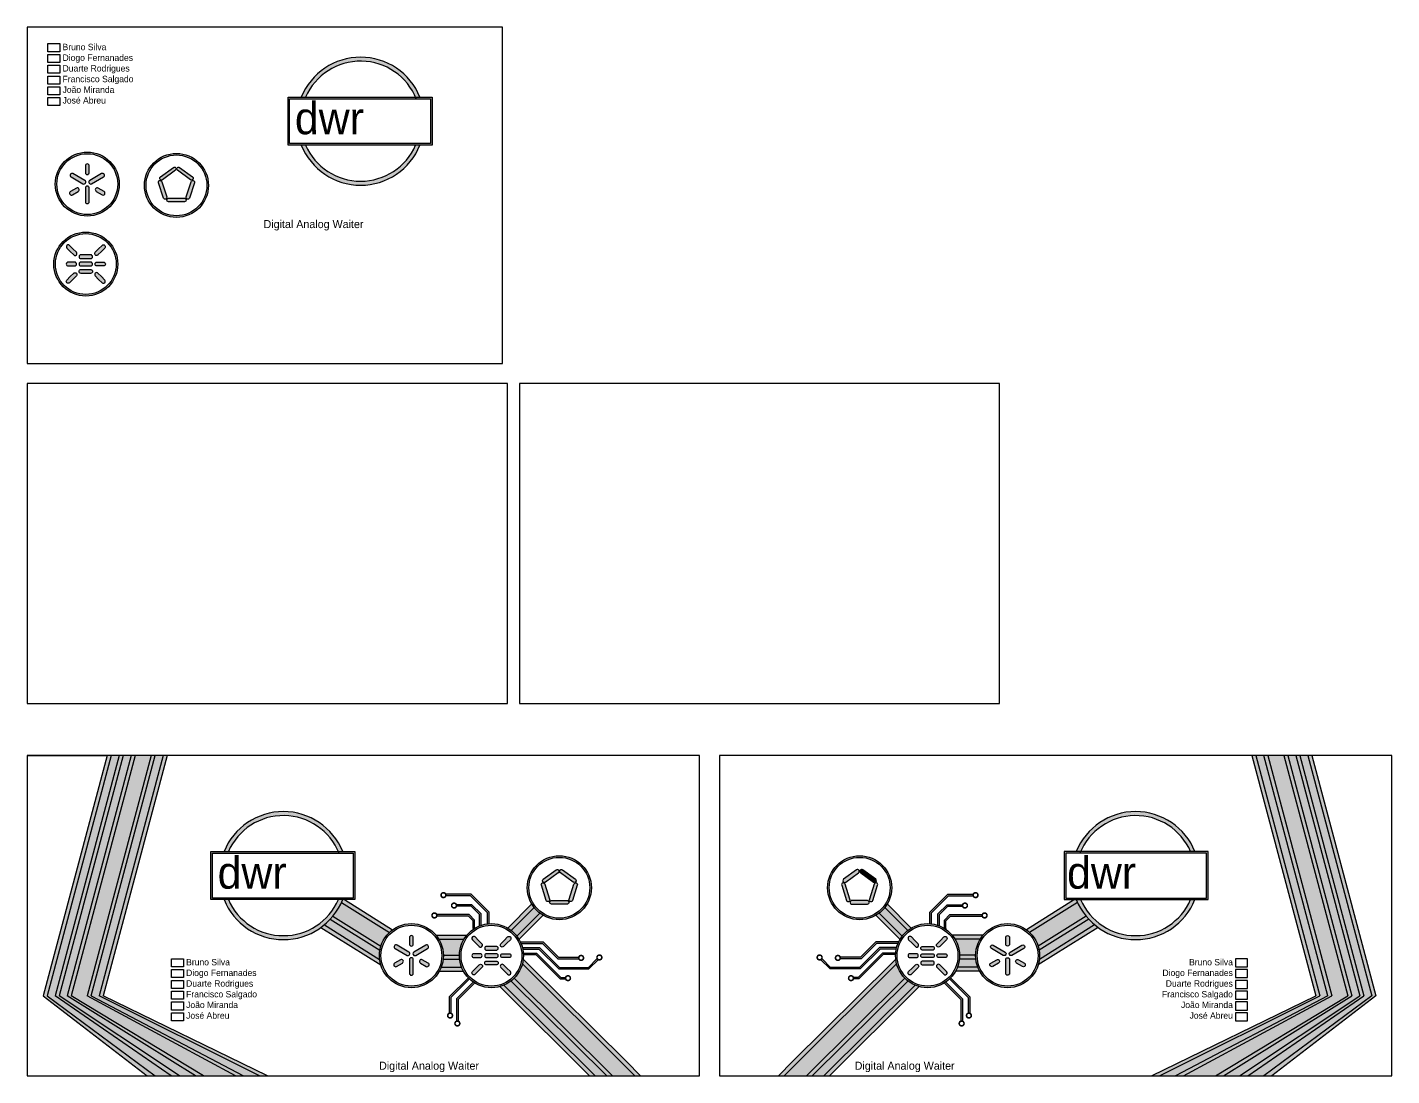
# Model space of a CAD drawing. Header units: millimetres. Extents: x 5 to 1440, y 5 to 660.
# Drawn here: x 5 to 858, y 5 to 660 of the extents above; entities that cross this region are included whole.
import ezdxf

# ---------------------------------------------------------------- set-up
doc = ezdxf.new("R2010")
doc.units = ezdxf.units.MM
doc.layers.add('PCB', color=7, linetype='Continuous')
doc.styles.add('y', font='bgothl.ttf')
picture_1 = doc.add_image_def('image4.png', size_in_pixel=(450, 300))

# ---------------------------------------------------------------- blocks, each defined once
blk = doc.blocks.new('*U11')
for points in [[(1.2, 11.19, 1), (-1.2, 11.19), (-1.2, 6.99, 1), (1.2, 6.99)], [(-1.2, -2.65), (-1.2, -11.19, 1), (1.2, -11.19), (1.2, -2.65, 1)]]:
    blk.add_lwpolyline(points, format="xyb", close=True)
blk = doc.blocks.new('*U12')
at = {"color": 0, "linetype": 'ByBlock', "lineweight": -2, "transparency": 16777216}
blk.add_blockref('*U11', (1024.98, 137.65), dxfattribs=at)
for p, rotation in [((1024.81, 137.37), 120), ((1025.14, 137.37), 240)]:
    blk.add_blockref('*U11', p, dxfattribs=dict(at, rotation=rotation))
blk = doc.blocks.new('*U13')
blk.add_lwpolyline([(-5, -1.1, -1), (-5, 1.1), (5, 1.1, -1), (5, -1.1), (5, -1.1)], format="xyb", close=True)
blk = doc.blocks.new('*U14')
at = {"color": 0, "linetype": 'ByBlock', "lineweight": -2, "transparency": 16777216}
for p, rotation in [((1059.36, 144.65), 216), ((1070.05, 144.65), 144), ((1056.05, 134.47), 288), ((1073.36, 134.47), 71.99999999999999)]:
    blk.add_blockref('*U13', p, dxfattribs=dict(at, rotation=rotation))
blk.add_blockref('*U13', (1064.71, 128.19), dxfattribs=at)
blk = doc.blocks.new('*U15')
at = {"layer": 'PCB', "linetype": 'ByBlock'}
image = blk.add_image(picture_1, insert=(-3.75, -2.5), size_in_units=(7.5, 5), dxfattribs=at)
image.dxf.flags = 7
blk = doc.blocks.new('*U16')
at = {"layer": 'PCB', "color": 0, "linetype": 'ByBlock', "lineweight": -2, "transparency": 16777216}
for p in [(0, 0), (0, -6.74), (0, -13.48), (0, -20.22), (0, -26.96), (0, -33.7)]:
    blk.add_blockref('*U15', p, dxfattribs=at)
blk = doc.blocks.new('*U46')
for points in [[(1.2, 11.19, 1), (-1.2, 11.19), (-1.2, 6.99, 1), (1.2, 6.99)], [(-1.2, -2.65), (-1.2, -11.19, 1), (1.2, -11.19), (1.2, -2.65, 1)]]:
    blk.add_lwpolyline(points, format="xyb", close=True)
blk = doc.blocks.new('*U47')
at = {"color": 0, "linetype": 'ByBlock', "lineweight": -2, "transparency": 16777216}
blk.add_blockref('*U46', (1024.98, 137.65), dxfattribs=at)
for p, rotation in [((1024.81, 137.37), 120), ((1025.14, 137.37), 240)]:
    blk.add_blockref('*U46', p, dxfattribs=dict(at, rotation=rotation))
blk = doc.blocks.new('*U41')
blk.add_lwpolyline([(-5, -1.1, -1), (-5, 1.1), (5, 1.1, -1), (5, -1.1), (5, -1.1)], format="xyb", close=True)
blk = doc.blocks.new('*U43')
at = {"color": 0, "linetype": 'ByBlock', "lineweight": -2, "transparency": 16777216}
for p, rotation in [((1059.36, 144.65), 216), ((1070.05, 144.65), 144), ((1056.05, 134.47), 288), ((1073.36, 134.47), 71.99999999999999)]:
    blk.add_blockref('*U41', p, dxfattribs=dict(at, rotation=rotation))
blk.add_blockref('*U41', (1064.71, 128.19), dxfattribs=at)
blk = doc.blocks.new('*U44')
at = {"layer": 'PCB', "linetype": 'ByBlock'}
image = blk.add_image(picture_1, insert=(-3.75, -2.5), size_in_units=(7.5, 5), dxfattribs=at)
image.dxf.flags = 7
blk = doc.blocks.new('*U45')
at = {"layer": 'PCB', "color": 0, "linetype": 'ByBlock', "lineweight": -2, "transparency": 16777216}
for p in [(0, 0), (0, -6.74), (0, -13.48), (0, -20.22), (0, -26.96), (0, -33.7)]:
    blk.add_blockref('*U44', p, dxfattribs=at)
blk = doc.blocks.new('*U52')
at = {"layer": 'PCB', "linetype": 'ByBlock'}
image = blk.add_image(picture_1, insert=(-3.75, -2.5), size_in_units=(7.5, 5), dxfattribs=at)
image.dxf.flags = 7
blk = doc.blocks.new('*U54')
at = {"layer": 'PCB', "color": 0, "linetype": 'ByBlock', "lineweight": -2, "transparency": 16777216}
for p in [(0, 0), (0, -6.74), (0, -13.48), (0, -20.22), (0, -26.96), (0, -33.7)]:
    blk.add_blockref('*U52', p, dxfattribs=at)
blk = doc.blocks.new('*U65')
for points in [[(1.2, 11.19, 1), (-1.2, 11.19), (-1.2, 6.99, 1), (1.2, 6.99)], [(-1.2, -2.65), (-1.2, -11.19, 1), (1.2, -11.19), (1.2, -2.65, 1)]]:
    blk.add_lwpolyline(points, format="xyb", close=True)
blk = doc.blocks.new('*U67')
at = {"color": 0, "linetype": 'ByBlock', "lineweight": -2, "transparency": 16777216}
blk.add_blockref('*U65', (1024.98, 137.65), dxfattribs=at)
for p, rotation in [((1024.81, 137.37), 120), ((1025.14, 137.37), 240)]:
    blk.add_blockref('*U65', p, dxfattribs=dict(at, rotation=rotation))
blk = doc.blocks.new('*U72')
blk.add_lwpolyline([(-5, -1.1, -1), (-5, 1.1), (5, 1.1, -1), (5, -1.1), (5, -1.1)], format="xyb", close=True)
blk = doc.blocks.new('*U74')
at = {"color": 0, "linetype": 'ByBlock', "lineweight": -2, "transparency": 16777216}
for p, rotation in [((1059.36, 144.65), 216), ((1070.05, 144.65), 144), ((1056.05, 134.47), 288), ((1073.36, 134.47), 71.99999999999999)]:
    blk.add_blockref('*U72', p, dxfattribs=dict(at, rotation=rotation))
blk.add_blockref('*U72', (1064.71, 128.19), dxfattribs=at)

msp = doc.modelspace()

# ---------------------------------------------------------------- hatches: boundary and pattern name
at = {"layer": 'PCB', "linetype": 'ByBlock', "lineweight": -3}
h = msp.add_hatch(color=256, dxfattribs=at)
h.dxf.hatch_style = 1
h.paths.add_polyline_path([(247.66, 616.34), (250.37, 616.34, 0.674292), (176.2, 616.34), (178.91, 616.34, -0.654752)])
h.paths.add_polyline_path([(168.1, 589.1), (256.82, 589.1), (256.82, 613.73), (168.1, 613.73)], flags=9)
h = msp.add_hatch(color=256, dxfattribs=at)
h.dxf.hatch_style = 1
h.paths.add_polyline_path([(257.91, 616.34), (247.66, 616.34, -0.007229), (248.07, 615.34), (256.91, 615.34), (256.91, 587.34), (168.91, 587.34), (168.91, 615.34), (212.91, 615.34), (248.07, 615.34, 0.007229), (247.66, 616.34), (212.91, 616.34), (167.91, 616.34), (167.91, 586.34), (257.91, 586.34)])
h = msp.add_hatch(color=0, dxfattribs=at)
h.dxf.hatch_style = 1
h.paths.add_polyline_path([(78.2, 561.23, 1), (118.2, 561.23, 1)])
h.paths.add_polyline_path([(117.2, 561.23, -1), (79.2, 561.23, -1)], flags=16)
h.paths.add_polyline_path([(22.48, 562.04, 1), (62.48, 562.04, 1)])
h.paths.add_polyline_path([(61.48, 562.04, -1), (23.48, 562.04, -1)], flags=16)
h.paths.add_polyline_path([(43.68, 573.42), (43.68, 569.22, -1), (41.28, 569.22), (41.28, 573.42, -1)], flags=0)
h.paths.add_polyline_path([(52.61, 566.5), (45.21, 562.23, -1), (44.01, 564.31), (51.41, 568.58, -1)], flags=0)
h.paths.add_polyline_path([(40.95, 564.31, -1), (39.75, 562.23), (32.36, 566.5, -1), (33.56, 568.58)], flags=0)
h.paths.add_polyline_path([(43.68, 559.58), (43.68, 551.04, -1), (41.28, 551.04), (41.28, 559.58, -1)], flags=0)
h.paths.add_polyline_path([(49.3, 559.49), (52.94, 557.39, -1), (51.74, 555.31), (48.1, 557.41, -1)], flags=0)
h.paths.add_polyline_path([(36.87, 557.41), (33.23, 555.31, -1), (32.03, 557.39), (35.67, 559.49, -1)], flags=0)
h.paths.add_polyline_path([(21.57, 512.07, 1), (61.57, 512.07, 1)])
h.paths.add_polyline_path([(60.57, 512.07, -1), (22.57, 512.07, -1)], flags=16)
h.paths.add_polyline_path([(51.71, 523.73, -1), (53.41, 522.03), (51.29, 519.91), (49.17, 517.79, -1), (47.47, 519.48), (49.59, 521.6)], flags=0)
h.paths.add_polyline_path([(44.57, 517.87, -1), (44.57, 515.47), (41.57, 515.47), (38.57, 515.47, -1), (38.57, 517.87), (41.57, 517.87)], flags=0)
h.paths.add_polyline_path([(35.67, 519.48, -1), (33.98, 517.79), (31.85, 519.91), (29.73, 522.03, -1), (31.43, 523.73), (33.55, 521.6)], flags=0)
h.paths.add_polyline_path([(44.57, 513.27, -1), (44.57, 510.87), (41.57, 510.87), (38.57, 510.87, -1), (38.57, 513.27), (41.57, 513.27)], flags=0)
h.paths.add_polyline_path([(48.57, 513.27), (52.57, 513.27, -1), (52.57, 510.87), (48.57, 510.87, -1)], flags=0)
h.paths.add_polyline_path([(34.57, 510.87), (30.57, 510.87, -1), (30.57, 513.27), (34.57, 513.27, -1)], flags=0)
h.paths.add_polyline_path([(44.57, 508.67, -1), (44.57, 506.27), (41.57, 506.27), (38.57, 506.27, -1), (38.57, 508.67), (41.57, 508.67)], flags=0)
h.paths.add_polyline_path([(49.17, 506.35), (51.29, 504.22), (53.41, 502.1, -1), (51.71, 500.41), (49.59, 502.53), (47.47, 504.65, -1)], flags=0)
h.paths.add_polyline_path([(35.67, 504.65), (33.55, 502.53), (31.43, 500.41, -1), (29.73, 502.1), (31.85, 504.22), (33.98, 506.35, -1)], flags=0)
h = msp.add_hatch(color=256, dxfattribs=at)
h.dxf.hatch_style = 1
h.paths.add_polyline_path([(178.92, 586.34), (176.2, 586.34, 0.674107), (250.36, 586.34), (247.65, 586.34, -0.654556)])
h = msp.add_hatch(color=256, dxfattribs=at)
h.dxf.hatch_style = 1
h.paths.add_polyline_path([(43.68, 573.42, 1), (41.28, 573.42), (41.28, 569.22, 1), (43.68, 569.22)])
h.paths.add_polyline_path([(33.56, 568.58, 1), (32.36, 566.5), (39.75, 562.23, 1), (40.95, 564.31)])
h.paths.add_polyline_path([(35.67, 559.49), (32.03, 557.39, 1), (33.23, 555.31), (36.87, 557.41, 1)])
h.paths.add_polyline_path([(43.68, 559.58, 1), (41.28, 559.58), (41.28, 551.04, 1), (43.68, 551.04)])
h.paths.add_polyline_path([(52.61, 566.5, 1), (51.41, 568.58), (44.01, 564.31, 1), (45.21, 562.23)])
h.paths.add_polyline_path([(49.3, 559.49, 1), (48.1, 557.41), (51.74, 555.31, 1), (52.94, 557.39)])
h = msp.add_hatch(color=256, dxfattribs=at)
h.dxf.hatch_style = 1
h.paths.add_polyline_path([(103.2, 553.23), (93.2, 553.23, 1), (93.2, 551.03), (103.2, 551.03, 1)])
h.paths.add_polyline_path([(89.05, 563.51, 1), (86.96, 562.83), (90.05, 553.32, 1), (92.14, 554)])
h.paths.add_polyline_path([(97.54, 570.64, 1), (96.25, 572.42), (88.16, 566.54, 1), (89.45, 564.76)])
h.paths.add_polyline_path([(100.15, 572.42, 1), (98.86, 570.64), (106.95, 564.76, 1), (108.24, 566.54)])
h.paths.add_polyline_path([(109.45, 562.83, 1), (107.35, 563.51), (104.26, 554, 1), (106.36, 553.32)])
h = msp.add_hatch(color=256, dxfattribs=at)
h.dxf.hatch_style = 1
h.paths.add_polyline_path([(34.57, 513.27), (30.57, 513.27, 1), (30.57, 510.87), (34.57, 510.87, 1)])
h.paths.add_polyline_path([(33.55, 521.6), (31.43, 523.73, 1), (29.73, 522.03), (31.85, 519.91), (33.98, 517.79, 1), (35.67, 519.48)])
h.paths.add_polyline_path([(44.57, 517.87), (41.57, 517.87), (38.57, 517.87, 1), (38.57, 515.47), (41.57, 515.47), (44.57, 515.47, 1)])
h.paths.add_polyline_path([(44.57, 513.27), (41.57, 513.27), (38.57, 513.27, 1), (38.57, 510.87), (41.57, 510.87), (44.57, 510.87, 1)])
h.paths.add_polyline_path([(44.57, 508.67), (41.57, 508.67), (38.57, 508.67, 1), (38.57, 506.27), (41.57, 506.27), (44.57, 506.27, 1)])
h.paths.add_polyline_path([(35.67, 504.65, 1), (33.98, 506.35), (31.85, 504.22), (29.73, 502.1, 1), (31.43, 500.41), (33.55, 502.53)])
h.paths.add_polyline_path([(51.29, 504.22), (49.17, 506.35, 1), (47.47, 504.65), (49.59, 502.53), (51.71, 500.41, 1), (53.41, 502.1)])
h.paths.add_polyline_path([(52.57, 513.27), (48.57, 513.27, 1), (48.57, 510.87), (52.57, 510.87, 1)])
h.paths.add_polyline_path([(51.29, 519.91), (53.41, 522.03, 1), (51.71, 523.73), (49.59, 521.6), (47.47, 519.48, 1), (49.17, 517.79)])
at = {"layer": 'PCB', "linetype": 'ByBlock', "lineweight": -3, "true_color": 0x2a3b5a}
h = msp.add_hatch(color=159, dxfattribs=at)
h.dxf.hatch_style = 1
h.paths.add_polyline_path([(57.5, 205), (55, 205), (15, 55), (80, 5), (85, 5), (17.5, 55)])
h.paths.add_polyline_path([(65, 205), (62.5, 205), (22.5, 55), (95, 5), (100, 5), (25, 55)])
h.paths.add_polyline_path([(72.5, 205), (70, 205), (30, 55), (110, 5), (115, 5), (32.5, 55)])
h.paths.add_polyline_path([(92.5, 205), (90, 205), (50, 55), (150, 5), (155, 5), (52.5, 55)])
h.paths.add_polyline_path([(85, 205), (82.5, 205), (42.5, 55), (135, 5), (140, 5), (45, 55)])
at = {"layer": 'PCB', "linetype": 'ByBlock', "lineweight": -3, "true_color": 0x47a6ff}
h = msp.add_hatch(color=161, dxfattribs=at)
h.dxf.hatch_style = 1
h.paths.add_polyline_path([(70, 205), (65, 205), (25, 55), (100, 5), (110, 5), (30, 55)])
h.paths.add_polyline_path([(62.5, 205), (57.5, 205), (17.5, 55), (85, 5), (95, 5), (22.5, 55)])
h.paths.add_polyline_path([(90, 205), (85, 205), (45, 55), (140, 5), (150, 5), (50, 55)])
at = {"layer": 'PCB', "linetype": 'ByBlock', "lineweight": -3, "true_color": 0xf5390f}
h = msp.add_hatch(color=20, dxfattribs=at)
h.dxf.hatch_style = 1
h.paths.add_polyline_path([(82.5, 205), (72.5, 205), (32.5, 55), (115, 5), (135, 5), (42.5, 55)])
at = {"layer": 'PCB', "linetype": 'ByBlock', "lineweight": -3, "true_color": 0x2a3b5a}
h = msp.add_hatch(color=159, dxfattribs=at)
h.dxf.hatch_style = 1
h.paths.add_polyline_path([(805, 205), (807.5, 205), (847.5, 55), (782.5, 5), (777.5, 5), (845, 55)])
h.paths.add_polyline_path([(797.5, 205), (800, 205), (840, 55), (767.5, 5), (762.5, 5), (837.5, 55)])
h.paths.add_polyline_path([(790, 205), (792.5, 205), (832.5, 55), (752.5, 5), (747.5, 5), (830, 55)])
h.paths.add_polyline_path([(770, 205), (772.5, 205), (812.5, 55), (712.5, 5), (707.5, 5), (810, 55)])
h.paths.add_polyline_path([(777.5, 205), (780, 205), (820, 55), (727.5, 5), (722.5, 5), (817.5, 55)])
at = {"layer": 'PCB', "linetype": 'ByBlock', "lineweight": -3, "true_color": 0x47a6ff}
h = msp.add_hatch(color=161, dxfattribs=at)
h.dxf.hatch_style = 1
h.paths.add_polyline_path([(792.5, 205), (797.5, 205), (837.5, 55), (762.5, 5), (752.5, 5), (832.5, 55)])
h.paths.add_polyline_path([(800, 205), (805, 205), (845, 55), (777.5, 5), (767.5, 5), (840, 55)])
h.paths.add_polyline_path([(772.5, 205), (777.5, 205), (817.5, 55), (722.5, 5), (712.5, 5), (812.5, 55)])
at = {"layer": 'PCB', "linetype": 'ByBlock', "lineweight": -3, "true_color": 0xf5390f}
h = msp.add_hatch(color=20, dxfattribs=at)
h.dxf.hatch_style = 1
h.paths.add_polyline_path([(780, 205), (790, 205), (830, 55), (747.5, 5), (727.5, 5), (820, 55)])
at = {"layer": 'PCB', "linetype": 'ByBlock', "lineweight": -3, "true_color": 0x2a3b5a}
h = msp.add_hatch(color=159, dxfattribs=at)
h.dxf.hatch_style = 1
h.paths.add_polyline_path([(199.37, 145), (202.08, 145, 0.674292), (127.92, 145), (130.63, 145, -0.654752)])
h.paths.add_polyline_path([(119.82, 117.76), (208.54, 117.76), (208.54, 142.39), (119.82, 142.39)], flags=9)
h = msp.add_hatch(color=159, dxfattribs=at)
h.dxf.hatch_style = 1
h.paths.add_polyline_path([(731.87, 145), (734.58, 145, 0.674292), (660.42, 145), (663.13, 145, -0.654752)])
h.paths.add_polyline_path([(650.55, 117.76), (739.28, 117.76), (739.28, 142.39), (650.55, 142.39)], flags=9)
h = msp.add_hatch(color=159, dxfattribs=at)
h.dxf.hatch_style = 1
h.paths.add_polyline_path([(209.62, 145), (199.37, 145, -0.007229), (199.79, 144), (208.62, 144), (208.62, 116), (120.62, 116), (120.62, 144), (164.62, 144), (199.79, 144, 0.007229), (199.37, 145), (164.62, 145), (119.62, 145), (119.62, 115), (209.62, 115)])
h = msp.add_hatch(color=159, dxfattribs=at)
h.dxf.hatch_style = 1
h.paths.add_polyline_path([(653.88, 116), (653.88, 144), (662.71, 144, -0.007229), (663.13, 145), (652.88, 145), (652.88, 115), (742.88, 115), (742.88, 145), (697.88, 145), (663.13, 145, 0.007229), (662.71, 144), (697.88, 144), (741.88, 144), (741.88, 116)])
h = msp.add_hatch(color=159, dxfattribs=at)
h.dxf.hatch_style = 1
h.paths.add_polyline_path([(203.16, 115), (202.08, 115, -0.012187), (201.3, 113.21), (231.23, 94.5, -0.032941), (233.25, 96.19)])
h.paths.add_polyline_path([(196, 104.73, -0.015823), (194.34, 102.82), (225.3, 83.47, -0.032941), (225.93, 86.02)])
h.paths.add_polyline_path([(190.6, 99.26, -0.016645), (188.49, 97.63), (225.83, 74.29, -0.04326), (225.14, 77.67)])
h.paths.add_polyline_path([(276.33, 72.83), (263.67, 72.83, -0.034515), (262.5, 70.33), (277.5, 70.33, -0.034515)])
h.paths.add_polyline_path([(275, 80, -0.004071), (275, 80.33), (265, 80.33, -0.004071), (265, 80, -0.02724), (264.88, 77.83), (275.12, 77.83, -0.02724)])
h.paths.add_polyline_path([(317.97, 74.76), (314.88, 77.84, -0.03795), (314.33, 74.86), (316.21, 72.98), (377.59, 12.1), (384.69, 5), (388.23, 5), (379.35, 13.88)])
h.paths.add_polyline_path([(303.88, 60.55), (302.84, 61.6, -0.034785), (300.21, 60.69), (302.12, 58.78), (356.35, 5), (359.9, 5)])
h.paths.add_polyline_path([(309.16, 65.88, -0.031339), (307.29, 64.22), (307.4, 64.1), (367, 5), (370.55, 5)])
h.paths.add_polyline_path([(279.65, 92.83), (260.35, 92.83, -0.038435), (262.13, 90.33), (277.87, 90.33, -0.038435)])
h.paths.add_polyline_path([(223.55, 7.49), (340.9, 7.49), (340.9, 15), (223.55, 15)], flags=9)
h.paths.add_polyline_path([(102.2, 36.04), (184.96, 36.04), (184.96, 81.2), (102.2, 81.2)], flags=9)
h.paths.add_polyline_path([(119.82, 117.76), (208.54, 117.76), (208.54, 142.39), (119.82, 142.39)], flags=9)
h = msp.add_hatch(color=159, dxfattribs=at)
h.dxf.hatch_style = 1
h.paths.add_polyline_path([(225, 80, 1), (265, 80, 1)])
h.paths.add_polyline_path([(264, 80, -1), (226, 80, -1)], flags=16)
h.paths.add_polyline_path([(275, 80, 1), (315, 80, 1)])
h.paths.add_polyline_path([(314, 80, -1), (276, 80, -1)], flags=16)
h.paths.add_polyline_path([(284.86, 91.66), (286.98, 89.54), (289.1, 87.42, -1), (287.4, 85.72), (285.28, 87.84), (283.16, 89.96, -1)], flags=0)
h.paths.add_polyline_path([(292, 85.8), (295, 85.8), (298, 85.8, -1), (298, 83.4), (295, 83.4), (292, 83.4, -1)], flags=0)
h.paths.add_polyline_path([(284, 81.2), (288, 81.2, -1), (288, 78.8), (284, 78.8, -1)], flags=0)
h.paths.add_polyline_path([(292, 81.2), (295, 81.2), (298, 81.2, -1), (298, 78.8), (295, 78.8), (292, 78.8, -1)], flags=0)
h.paths.add_polyline_path([(300.9, 87.42), (303.02, 89.54), (305.14, 91.66, -1), (306.84, 89.96), (304.72, 87.84), (302.6, 85.72, -1)], flags=0)
h.paths.add_polyline_path([(292, 76.6), (295, 76.6), (298, 76.6, -1), (298, 74.2), (295, 74.2), (292, 74.2, -1)], flags=0)
h.paths.add_polyline_path([(289.1, 72.58), (286.98, 70.46), (284.86, 68.34, -1), (283.16, 70.04), (285.28, 72.16), (287.4, 74.28, -1)], flags=0)
h.paths.add_polyline_path([(302, 81.2), (306, 81.2, -1), (306, 78.8), (302, 78.8, -1)], flags=0)
h.paths.add_polyline_path([(302.6, 74.28), (304.72, 72.16), (306.84, 70.04, -1), (305.14, 68.34), (303.02, 70.46), (300.9, 72.58, -1)], flags=0)
h.paths.add_polyline_path([(357.43, 122.43, 1), (317.43, 122.43, 1)])
h.paths.add_polyline_path([(318.43, 122.43, -1), (356.43, 122.43, -1)], flags=16)
h.paths.add_polyline_path([(326.18, 124.03, -1), (328.27, 124.71), (331.36, 115.2, -1), (329.27, 114.52)], flags=0)
h.paths.add_polyline_path([(332.43, 114.43), (342.43, 114.43, -1), (342.43, 112.23), (332.43, 112.23, -1)], flags=0)
h.paths.add_polyline_path([(327.39, 127.74), (335.48, 133.62, -1), (336.77, 131.84), (328.68, 125.96, -1)], flags=0)
h.paths.add_polyline_path([(343.49, 115.2), (346.58, 124.71, -1), (348.67, 124.03), (345.58, 114.52, -1)], flags=0)
h.paths.add_polyline_path([(339.38, 133.62), (347.47, 127.74, -1), (346.17, 125.96), (338.08, 131.84, -1)], flags=0)
h = msp.add_hatch(color=159, dxfattribs=at)
h.dxf.hatch_style = 1
h.paths.add_polyline_path([(659.34, 115), (660.42, 115, 0.012187), (661.2, 113.21), (631.27, 94.5, 0.032941), (629.25, 96.19)])
h.paths.add_polyline_path([(666.5, 104.73, 0.015823), (668.16, 102.82), (637.2, 83.47, 0.032941), (636.57, 86.02)])
h.paths.add_polyline_path([(671.9, 99.26, 0.016645), (674.01, 97.63), (636.67, 74.29, 0.04326), (637.36, 77.67)])
h.paths.add_polyline_path([(586.17, 72.83), (598.83, 72.83, 0.034515), (600, 70.33), (585, 70.33, 0.034515)])
h.paths.add_polyline_path([(587.5, 80, 0.004071), (587.5, 80.33), (597.5, 80.33, 0.004071), (597.5, 80, 0.02724), (597.62, 77.83), (587.38, 77.83, 0.02724)])
h.paths.add_polyline_path([(544.53, 74.76), (547.62, 77.84, 0.03795), (548.17, 74.86), (546.29, 72.98), (484.91, 12.1), (477.81, 5), (474.27, 5), (483.15, 13.88)])
h.paths.add_polyline_path([(558.62, 60.55), (559.66, 61.6, 0.034785), (562.29, 60.69), (560.38, 58.78), (506.15, 5), (502.6, 5)])
h.paths.add_polyline_path([(553.34, 65.88, 0.031339), (555.21, 64.22), (555.1, 64.1), (495.5, 5), (491.95, 5)])
h.paths.add_polyline_path([(582.85, 92.83), (602.15, 92.83, 0.038435), (600.37, 90.33), (584.63, 90.33, 0.038435)])
h.paths.add_polyline_path([(638.95, 7.49), (521.6, 7.49), (521.6, 15), (638.95, 15)], flags=9)
h.paths.add_polyline_path([(760.3, 36.04), (677.54, 36.04), (677.54, 81.2), (760.3, 81.2)], flags=9)
h.paths.add_polyline_path([(742.68, 117.76), (653.96, 117.76), (653.96, 142.39), (742.68, 142.39)], flags=9)
h = msp.add_hatch(color=159, dxfattribs=at)
h.dxf.hatch_style = 1
h.paths.add_polyline_path([(597.5, 80, 1), (637.5, 80, 1)])
h.paths.add_polyline_path([(636.5, 80, -1), (598.5, 80, -1)], flags=16)
h.paths.add_polyline_path([(547.5, 80, 1), (587.5, 80, 1)])
h.paths.add_polyline_path([(586.5, 80, -1), (548.5, 80, -1)], flags=16)
h.paths.add_polyline_path([(579.34, 89.96), (577.22, 87.84), (575.1, 85.72, -1), (573.4, 87.42), (575.52, 89.54), (577.64, 91.66, -1)], flags=0)
h.paths.add_polyline_path([(570.5, 83.4), (567.5, 83.4), (564.5, 83.4, -1), (564.5, 85.8), (567.5, 85.8), (570.5, 85.8, -1)], flags=0)
h.paths.add_polyline_path([(578.5, 81.2, -1), (578.5, 78.8), (574.5, 78.8, -1), (574.5, 81.2)], flags=0)
h.paths.add_polyline_path([(570.5, 78.8), (567.5, 78.8), (564.5, 78.8, -1), (564.5, 81.2), (567.5, 81.2), (570.5, 81.2, -1)], flags=0)
h.paths.add_polyline_path([(561.6, 87.42, -1), (559.9, 85.72), (557.78, 87.84), (555.66, 89.96, -1), (557.36, 91.66), (559.48, 89.54)], flags=0)
h.paths.add_polyline_path([(570.5, 74.2), (567.5, 74.2), (564.5, 74.2, -1), (564.5, 76.6), (567.5, 76.6), (570.5, 76.6, -1)], flags=0)
h.paths.add_polyline_path([(575.1, 74.28), (577.22, 72.16), (579.34, 70.04, -1), (577.64, 68.34), (575.52, 70.46), (573.4, 72.58, -1)], flags=0)
h.paths.add_polyline_path([(560.5, 78.8), (556.5, 78.8, -1), (556.5, 81.2), (560.5, 81.2, -1)], flags=0)
h.paths.add_polyline_path([(561.6, 72.58), (559.48, 70.46), (557.36, 68.34, -1), (555.66, 70.04), (557.78, 72.16), (559.9, 74.28, -1)], flags=0)
h.paths.add_polyline_path([(545.07, 122.43, 1), (505.07, 122.43, 1)])
h.paths.add_polyline_path([(506.07, 122.43, -1), (544.07, 122.43, -1)], flags=16)
h.paths.add_polyline_path([(533.23, 114.52, -1.059397), (530.96, 113.97, -0.612801), (530.07, 112.23), (520.07, 112.23, -1.059397), (518.85, 114.21, -0.612801), (516.92, 114.52), (513.83, 124.03, -1.059397), (515.34, 125.8, -0.612801), (515.03, 127.74), (523.12, 133.62, -1.059397), (525.28, 132.73, -0.612801), (527.02, 133.62), (535.11, 127.74, -1.059397), (534.93, 125.42, -0.612801), (536.32, 124.03)], flags=0)
at = {"layer": 'PCB', "linetype": 'ByBlock', "lineweight": -3}
h = msp.add_hatch(color=256, dxfattribs=at)
h.dxf.hatch_style = 1
h.paths.add_polyline_path([(342.43, 114.43), (332.43, 114.43, 1), (332.43, 112.23), (342.43, 112.23, 1)])
h.paths.add_polyline_path([(328.27, 124.71, 1), (326.18, 124.03), (329.27, 114.52, 1), (331.36, 115.2)])
h.paths.add_polyline_path([(336.77, 131.84, 1), (335.48, 133.62), (327.39, 127.74, 1), (328.68, 125.96)])
h.paths.add_polyline_path([(339.38, 133.62, 1), (338.08, 131.84), (346.17, 125.96, 1), (347.47, 127.74)])
h.paths.add_polyline_path([(348.67, 124.03, 1), (346.58, 124.71), (343.49, 115.2, 1), (345.58, 114.52)])
h = msp.add_hatch(color=256, dxfattribs=at)
h.dxf.hatch_style = 1
h.paths.add_polyline_path([(520.07, 114.43, 1), (520.07, 112.23), (530.07, 112.23, 1), (530.07, 114.43)])
h.paths.add_polyline_path([(531.14, 115.2, 1), (533.23, 114.52), (536.32, 124.03, 1), (534.23, 124.71)])
h.paths.add_polyline_path([(524.42, 131.84, 1), (523.12, 133.62), (515.03, 127.74, 1), (516.33, 125.96)])
h.paths.add_polyline_path([(516.92, 114.52, 1), (519.01, 115.2), (515.92, 124.71, 1), (513.83, 124.03)])
h = msp.add_hatch(color=0, dxfattribs=at)
h.dxf.hatch_style = 1
h.paths.add_polyline_path([(527.02, 133.62, 1), (525.73, 131.84), (533.82, 125.96, 1), (535.11, 127.74)])
at = {"layer": 'PCB', "linetype": 'ByBlock', "lineweight": -3, "true_color": 0x2a3b5a}
h = msp.add_hatch(color=159, dxfattribs=at)
h.dxf.hatch_style = 1
h.paths.add_polyline_path([(130.63, 115), (127.92, 115, 0.674107), (202.08, 115), (199.37, 115, -0.654556)])
at = {"layer": 'PCB', "linetype": 'ByBlock', "lineweight": -3, "true_color": 0xf5390f}
h = msp.add_hatch(color=20, dxfattribs=at)
h.dxf.hatch_style = 1
h.paths.add_polyline_path([(201.3, 113.21, -0.062746), (196, 104.73), (225.93, 86.02, -0.127017), (231.23, 94.5)])
h.paths.add_polyline_path([(277.87, 90.33), (262.13, 90.33, -0.13232), (265, 80.33), (275, 80.33, -0.13232)])
h.paths.add_polyline_path([(316.21, 72.98), (314.33, 74.86, -0.131713), (309.16, 65.88), (370.55, 5), (384.69, 5), (377.59, 12.1)])
at = {"layer": 'PCB', "linetype": 'ByBlock', "true_color": 0x2a3b5a}
h = msp.add_hatch(color=159, dxfattribs=at)
h.dxf.hatch_style = 1
h.paths.add_polyline_path([(281.02, 105.63), (260.77, 105.63, -0.085164), (260.86, 105.13, -0.085164), (260.77, 104.63), (280.61, 104.63), (283.49, 101.75), (283.49, 97.01), (283.49, 96.35, -0.014981), (284.49, 97.01), (284.49, 102.16)])
h.paths.add_polyline_path([(282.73, 111.83), (273.05, 111.83, -0.085164), (273.14, 111.33, -0.085164), (273.05, 110.83), (282.32, 110.83), (287.5, 105.65), (287.5, 98.54, -0.013347), (288.5, 98.91), (288.5, 106.06)])
h.paths.add_polyline_path([(282.36, 118.32), (266.42, 118.32, -0.085164), (266.51, 117.82, -0.085164), (266.42, 117.32), (281.95, 117.32), (292.51, 106.76), (292.51, 99.84, -0.012565), (293.51, 99.94), (293.51, 107.18)])
h.paths.add_polyline_path([(325.11, 85.07), (314.35, 85.07, -0.012843), (314.58, 84.07), (324.69, 84.07), (337.08, 71.68), (355.96, 71.68), (361.8, 77.52, -0.171573), (361.1, 78.23), (355.55, 72.68), (337.5, 72.68)])
h.paths.add_polyline_path([(323.16, 81.65), (314.93, 81.65, -0.012523), (314.99, 80.65), (322.75, 80.65), (337.96, 65.44), (341.41, 65.44, -0.085164), (341.32, 65.94, -0.085164), (341.41, 66.44), (338.37, 66.44)])
h.paths.add_polyline_path([(327.34, 88.7), (313.01, 88.7, -0.013708), (313.46, 87.7), (326.92, 87.7), (336.53, 78.09), (349.62, 78.09, -0.085164), (349.54, 78.59, -0.085164), (349.62, 79.09), (336.95, 79.09)])
h.paths.add_polyline_path([(281.29, 65.44, -0.012502), (280.58, 66.15), (268.67, 54.24), (268.67, 43.99, -0.171573), (269.67, 43.99), (269.67, 53.83)])
h.paths.add_polyline_path([(284.35, 62.83), (284.49, 62.98, -0.012774), (283.64, 63.54), (273.21, 53.11), (273.21, 39.05, -0.171573), (274.21, 39.05), (274.21, 52.69)])
at = {"layer": 'PCB', "linetype": 'ByBlock', "lineweight": -3, "true_color": 0x2a3b5a}
h = msp.add_hatch(color=159, dxfattribs=at)
h.dxf.hatch_style = 1
h.paths.add_polyline_path([(321.62, 110.17, -0.031853), (320.19, 112.28), (305.15, 97.24, -0.031853), (307.25, 95.81)])
h.paths.add_polyline_path([(327.26, 105.2, -0.031845), (325.15, 106.64), (310.79, 92.27, -0.031845), (312.22, 90.17)])
at = {"layer": 'PCB', "linetype": 'ByBlock', "lineweight": -3, "true_color": 0xf5390f}
h = msp.add_hatch(color=20, dxfattribs=at)
h.dxf.hatch_style = 1
h.paths.add_polyline_path([(661.2, 113.21, 0.062746), (666.5, 104.73), (636.57, 86.02, 0.127017), (631.27, 94.5)])
h.paths.add_polyline_path([(584.63, 90.33), (600.37, 90.33, 0.13232), (597.5, 80.33), (587.5, 80.33, 0.13232)])
h.paths.add_polyline_path([(546.29, 72.98), (548.17, 74.86, 0.131713), (553.34, 65.88), (491.95, 5), (477.81, 5), (484.91, 12.1)])
at = {"layer": 'PCB', "linetype": 'ByBlock', "true_color": 0x2a3b5a}
h = msp.add_hatch(color=159, dxfattribs=at)
h.dxf.hatch_style = 1
h.paths.add_polyline_path([(581.48, 105.63), (601.73, 105.63, 0.085164), (601.64, 105.13, 0.085164), (601.73, 104.63), (581.89, 104.63), (579.01, 101.75), (579.01, 97.01), (579.01, 96.35, 0.014981), (578.01, 97.01), (578.01, 102.16)])
h.paths.add_polyline_path([(579.77, 111.83), (589.45, 111.83, 0.085164), (589.36, 111.33, 0.085164), (589.45, 110.83), (580.18, 110.83), (575, 105.65), (575, 98.54, 0.013347), (574, 98.91), (574, 106.06)])
h.paths.add_polyline_path([(580.14, 118.32), (596.08, 118.32, 0.085164), (595.99, 117.82, 0.085164), (596.08, 117.32), (580.55, 117.32), (569.99, 106.76), (569.99, 99.84, 0.012565), (568.99, 99.94), (568.99, 107.18)])
h.paths.add_polyline_path([(537.39, 85.07), (548.15, 85.07, 0.012843), (547.92, 84.07), (537.81, 84.07), (525.42, 71.68), (506.54, 71.68), (500.7, 77.52, 0.171573), (501.4, 78.23), (506.95, 72.68), (525, 72.68)])
h.paths.add_polyline_path([(539.34, 81.65), (547.57, 81.65, 0.012523), (547.51, 80.65), (539.75, 80.65), (524.54, 65.44), (521.09, 65.44, 0.085164), (521.18, 65.94, 0.085164), (521.09, 66.44), (524.13, 66.44)])
h.paths.add_polyline_path([(535.16, 88.7), (549.49, 88.7, 0.013708), (549.04, 87.7), (535.58, 87.7), (525.97, 78.09), (512.88, 78.09, 0.085164), (512.96, 78.59, 0.085164), (512.88, 79.09), (525.55, 79.09)])
h.paths.add_polyline_path([(581.21, 65.44, 0.012502), (581.92, 66.15), (593.83, 54.24), (593.83, 43.99, 0.171573), (592.83, 43.99), (592.83, 53.83)])
h.paths.add_polyline_path([(578.15, 62.83), (578.01, 62.98, 0.012774), (578.86, 63.54), (589.29, 53.11), (589.29, 39.05, 0.171573), (588.29, 39.05), (588.29, 52.69)])
at = {"layer": 'PCB', "linetype": 'ByBlock', "lineweight": -3, "true_color": 0x2a3b5a}
h = msp.add_hatch(color=159, dxfattribs=at)
h.dxf.hatch_style = 1
h.paths.add_polyline_path([(542.31, 112.28, -0.031853), (540.88, 110.17), (555.25, 95.81, -0.031853), (557.35, 97.24)])
h.paths.add_polyline_path([(550.28, 90.17, -0.031845), (551.71, 92.27), (537.35, 106.64, -0.031845), (535.24, 105.2)])
h = msp.add_hatch(color=159, dxfattribs=at)
h.dxf.hatch_style = 1
h.paths.add_polyline_path([(734.58, 115), (731.87, 115, -0.654556), (663.13, 115), (660.42, 115, 0.674107)])
at = {"layer": 'PCB', "linetype": 'ByBlock', "lineweight": -3, "true_color": 0x47a6ff}
h = msp.add_hatch(color=161, dxfattribs=at)
h.dxf.hatch_style = 1
h.paths.add_polyline_path([(194.34, 102.82, -0.032313), (190.6, 99.26), (225.14, 77.67, -0.029141), (225, 80, -0.043578), (225.3, 83.47)])
h.paths.add_polyline_path([(275.12, 77.83), (264.88, 77.83, -0.06458), (263.67, 72.83), (276.33, 72.83, -0.06458)])
h.paths.add_polyline_path([(307.4, 64.1), (307.29, 64.22, -0.06483), (302.84, 61.6), (303.88, 60.55), (359.9, 5), (367, 5)])
at = {"layer": 'PCB', "linetype": 'ByBlock', "lineweight": -3, "true_color": 0xf5390f}
h = msp.add_hatch(color=20, dxfattribs=at)
h.dxf.hatch_style = 1
h.paths.add_polyline_path([(325.15, 106.64, -0.062746), (321.62, 110.17), (307.25, 95.81, -0.062746), (310.79, 92.27)])
at = {"layer": 'PCB', "linetype": 'ByBlock', "lineweight": -3, "true_color": 0x47a6ff}
h = msp.add_hatch(color=161, dxfattribs=at)
h.dxf.hatch_style = 1
h.paths.add_polyline_path([(668.16, 102.82, 0.032313), (671.9, 99.26), (637.36, 77.67, 0.029141), (637.5, 80, 0.043578), (637.2, 83.47)])
h.paths.add_polyline_path([(587.38, 77.83), (597.62, 77.83, 0.06458), (598.83, 72.83), (586.17, 72.83, 0.06458)])
h.paths.add_polyline_path([(555.1, 64.1), (555.21, 64.22, 0.06483), (559.66, 61.6), (558.62, 60.55), (502.6, 5), (495.5, 5)])
at = {"layer": 'PCB', "linetype": 'ByBlock', "lineweight": -3, "true_color": 0xf5390f}
h = msp.add_hatch(color=20, dxfattribs=at)
h.dxf.hatch_style = 1
h.paths.add_polyline_path([(551.71, 92.27, -0.062746), (555.25, 95.81), (540.88, 110.17, -0.062746), (537.35, 106.64)])
at = {"layer": 'PCB', "linetype": 'ByBlock', "lineweight": -3}
h = msp.add_hatch(color=256, dxfattribs=at)
h.dxf.hatch_style = 1
h.paths.add_polyline_path([(246.2, 91.38, 1), (243.8, 91.38), (243.8, 87.18, 1), (246.2, 87.18)])
h.paths.add_polyline_path([(236.07, 86.54, 1), (234.87, 84.46), (242.27, 80.19, 1), (243.47, 82.27)])
h.paths.add_polyline_path([(238.18, 77.45), (234.54, 75.35, 1), (235.74, 73.27), (239.38, 75.37, 1)])
h.paths.add_polyline_path([(246.2, 77.54, 1), (243.8, 77.54), (243.8, 69, 1), (246.2, 69)])
h.paths.add_polyline_path([(255.13, 84.46, 1), (253.93, 86.54), (246.53, 82.27, 1), (247.73, 80.19)])
h.paths.add_polyline_path([(251.82, 77.45, 1), (250.62, 75.37), (254.26, 73.27, 1), (255.46, 75.35)])
h = msp.add_hatch(color=256, dxfattribs=at)
h.dxf.hatch_style = 1
h.paths.add_polyline_path([(288, 81.2), (284, 81.2, 1), (284, 78.8), (288, 78.8, 1)])
h.paths.add_polyline_path([(286.98, 89.54), (284.86, 91.66, 1), (283.16, 89.96), (285.28, 87.84), (287.4, 85.72, 1), (289.1, 87.42)])
h.paths.add_polyline_path([(298, 85.8), (295, 85.8), (292, 85.8, 1), (292, 83.4), (295, 83.4), (298, 83.4, 1)])
h.paths.add_polyline_path([(298, 81.2), (295, 81.2), (292, 81.2, 1), (292, 78.8), (295, 78.8), (298, 78.8, 1)])
h.paths.add_polyline_path([(298, 76.6), (295, 76.6), (292, 76.6, 1), (292, 74.2), (295, 74.2), (298, 74.2, 1)])
h.paths.add_polyline_path([(289.1, 72.58, 1), (287.4, 74.28), (285.28, 72.16), (283.16, 70.04, 1), (284.86, 68.34), (286.98, 70.46)])
h.paths.add_polyline_path([(304.72, 72.16), (302.6, 74.28, 1), (300.9, 72.58), (303.02, 70.46), (305.14, 68.34, 1), (306.84, 70.04)])
h.paths.add_polyline_path([(306, 81.2), (302, 81.2, 1), (302, 78.8), (306, 78.8, 1)])
h.paths.add_polyline_path([(304.72, 87.84), (306.84, 89.96, 1), (305.14, 91.66), (303.02, 89.54), (300.9, 87.42, 1), (302.6, 85.72)])
h = msp.add_hatch(color=256, dxfattribs=at)
h.dxf.hatch_style = 1
h.paths.add_polyline_path([(574.5, 81.2, 1), (574.5, 78.8), (578.5, 78.8, 1), (578.5, 81.2)])
h.paths.add_polyline_path([(573.4, 87.42, 1), (575.1, 85.72), (577.22, 87.84), (579.34, 89.96, 1), (577.64, 91.66), (575.52, 89.54)])
h.paths.add_polyline_path([(570.5, 83.4, 1), (570.5, 85.8), (567.5, 85.8), (564.5, 85.8, 1), (564.5, 83.4), (567.5, 83.4)])
h.paths.add_polyline_path([(570.5, 78.8, 1), (570.5, 81.2), (567.5, 81.2), (564.5, 81.2, 1), (564.5, 78.8), (567.5, 78.8)])
h.paths.add_polyline_path([(570.5, 74.2, 1), (570.5, 76.6), (567.5, 76.6), (564.5, 76.6, 1), (564.5, 74.2), (567.5, 74.2)])
h.paths.add_polyline_path([(573.4, 72.58), (575.52, 70.46), (577.64, 68.34, 1), (579.34, 70.04), (577.22, 72.16), (575.1, 74.28, 1)])
h.paths.add_polyline_path([(561.6, 72.58, 1), (559.9, 74.28), (557.78, 72.16), (555.66, 70.04, 1), (557.36, 68.34), (559.48, 70.46)])
h.paths.add_polyline_path([(556.5, 81.2, 1), (556.5, 78.8), (560.5, 78.8, 1), (560.5, 81.2)])
h.paths.add_polyline_path([(559.9, 85.72, 1), (561.6, 87.42), (559.48, 89.54), (557.36, 91.66, 1), (555.66, 89.96), (557.78, 87.84)])
h = msp.add_hatch(color=256, dxfattribs=at)
h.dxf.hatch_style = 1
h.paths.add_polyline_path([(618.7, 91.38, 1), (616.3, 91.38), (616.3, 87.18, 1), (618.7, 87.18)])
h.paths.add_polyline_path([(627.63, 84.46, 1), (626.43, 86.54), (619.03, 82.27, 1), (620.23, 80.19)])
h.paths.add_polyline_path([(623.12, 75.37), (626.76, 73.27, 1), (627.96, 75.35), (624.32, 77.45, 1)])
h.paths.add_polyline_path([(618.7, 77.54, 1), (616.3, 77.54), (616.3, 69, 1), (618.7, 69)])
h.paths.add_polyline_path([(608.57, 86.54, 1), (607.37, 84.46), (614.77, 80.19, 1), (615.97, 82.27)])
h.paths.add_polyline_path([(611.88, 75.37, 1), (610.68, 77.45), (607.04, 75.35, 1), (608.24, 73.27)])

# ---------------------------------------------------------------- linework, layer by layer
for p, q in [((167.91, 586.34), (167.91, 616.34)), ((167.91, 616.34), (212.91, 616.34)), ((168.91, 587.34), (168.91, 615.34)), ((168.91, 615.34), (212.91, 615.34)), ((212.91, 616.34), (257.91, 616.34)), ((212.91, 615.34), (256.91, 615.34)), ((256.91, 615.34), (256.91, 587.34)), ((257.91, 616.34), (257.91, 586.34)), ((257.91, 586.34), (167.91, 586.34)), ((256.91, 587.34), (168.91, 587.34)), ((5, 205), (55, 205)), ((55, 205), (15, 55)), ((57.5, 205), (17.5, 55)), ((62.5, 205), (22.5, 55)), ((65, 205), (25, 55)), ((70, 205), (30, 55)), ((72.5, 205), (32.5, 55)), ((82.5, 205), (42.5, 55)), ((45, 55), (85, 205)), ((90, 205), (50, 55)), ((92.5, 205), (52.5, 55)), ((770, 205), (810, 55)), ((772.5, 205), (812.5, 55)), ((817.5, 55), (777.5, 205)), ((780, 205), (820, 55)), ((790, 205), (830, 55)), ((792.5, 205), (832.5, 55)), ((797.5, 205), (837.5, 55)), ((800, 205), (840, 55)), ((805, 205), (845, 55)), ((807.5, 205), (847.5, 55)), ((119.62, 115), (119.62, 145)), ((119.62, 145), (164.62, 145)), ((164.62, 145), (209.62, 145)), ((209.62, 145), (209.62, 115)), ((697.88, 145), (652.88, 145)), ((652.88, 145), (652.88, 115)), ((742.88, 145), (697.88, 145)), ((742.88, 115), (742.88, 145)), ((120.62, 144), (164.62, 144)), ((120.62, 116), (120.62, 144)), ((164.62, 144), (208.62, 144)), ((208.62, 144), (208.62, 116)), ((697.88, 144), (653.88, 144)), ((653.88, 144), (653.88, 116)), ((741.88, 144), (697.88, 144)), ((741.88, 116), (741.88, 144)), ((209.62, 115), (119.62, 115)), ((208.62, 116), (120.62, 116)), ((201.3, 113.21), (231.23, 94.5)), ((203.16, 115), (233.25, 96.19)), ((659.34, 115), (629.25, 96.19)), ((661.2, 113.21), (631.27, 94.5)), ((652.88, 115), (742.88, 115)), ((653.88, 116), (741.88, 116)), ((194.34, 102.82), (225.3, 83.47)), ((196, 104.73), (225.93, 86.02)), ((666.5, 104.73), (636.57, 86.02)), ((668.16, 102.82), (637.2, 83.47)), ((188.49, 97.63), (225.83, 74.29)), ((190.6, 99.26), (225.14, 77.67)), ((674.01, 97.63), (636.67, 74.29)), ((671.9, 99.26), (637.36, 77.67)), ((260.35, 92.83), (279.65, 92.83)), ((262.13, 90.33), (277.87, 90.33)), ((602.15, 92.83), (582.85, 92.83)), ((600.37, 90.33), (584.63, 90.33)), ((264.88, 77.83), (275.12, 77.83)), ((265, 80.33), (275, 80.33)), ((317.97, 74.76), (314.88, 77.84)), ((544.53, 74.76), (547.62, 77.84)), ((597.62, 77.83), (587.38, 77.83)), ((597.5, 80.33), (587.5, 80.33)), ((262.5, 70.33), (277.5, 70.33)), ((263.67, 72.83), (276.33, 72.83)), ((316.21, 72.98), (314.33, 74.86)), ((316.21, 72.98), (377.59, 12.1)), ((317.97, 74.76), (379.35, 13.88)), ((544.53, 74.76), (483.15, 13.88)), ((546.29, 72.98), (484.91, 12.1)), ((546.29, 72.98), (548.17, 74.86)), ((600, 70.33), (585, 70.33)), ((598.83, 72.83), (586.17, 72.83)), ((302.12, 58.78), (300.21, 60.69)), ((303.88, 60.55), (302.84, 61.6)), ((303.88, 60.55), (359.9, 5)), ((307.4, 64.1), (307.29, 64.22)), ((307.4, 64.1), (367, 5)), ((309.16, 65.88), (370.55, 5)), ((553.34, 65.88), (491.95, 5)), ((555.1, 64.1), (495.5, 5)), ((558.62, 60.55), (502.6, 5)), ((555.1, 64.1), (555.21, 64.22)), ((558.62, 60.55), (559.66, 61.6)), ((560.38, 58.78), (562.29, 60.69)), ((15, 55), (80, 5)), ((17.5, 55), (85, 5)), ((95, 5), (22.5, 55)), ((100, 5), (25, 55)), ((110, 5), (30, 55)), ((115, 5), (32.5, 55)), ((135, 5), (42.5, 55)), ((45, 55), (140, 5)), ((150, 5), (50, 55)), ((155, 5), (52.5, 55)), ((302.12, 58.78), (356.35, 5)), ((560.38, 58.78), (506.15, 5)), ((707.5, 5), (810, 55)), ((712.5, 5), (812.5, 55)), ((817.5, 55), (722.5, 5)), ((727.5, 5), (820, 55)), ((747.5, 5), (830, 55)), ((752.5, 5), (832.5, 55)), ((762.5, 5), (837.5, 55)), ((767.5, 5), (840, 55)), ((845, 55), (777.5, 5)), ((847.5, 55), (782.5, 5)), ((377.59, 12.1), (384.69, 5)), ((379.35, 13.88), (388.23, 5)), ((483.15, 13.88), (474.27, 5)), ((484.91, 12.1), (477.81, 5)), ((5, 5), (80, 5))]:
    msp.add_line(p, q)
for points in [[(5, 237.5), (305, 237.5), (305, 437.5), (5, 437.5)], [(312.5, 237.5), (612.5, 237.5), (612.5, 437.5), (312.5, 437.5)], [(5, 5), (425, 5), (425, 205), (5, 205)], [(437.5, 5), (857.5, 5), (857.5, 205), (437.5, 205)]]:
    msp.add_lwpolyline(points, close=True)
for centre, radius in [((42.48, 562.04), 20), ((42.48, 562.04), 19), ((41.57, 512.07), 20), ((41.57, 512.07), 19), ((245, 80), 20), ((245, 80), 19), ((295, 80), 20), ((295, 80), 19), ((567.5, 80), 20), ((567.5, 80), 19), ((617.5, 80), 20), ((617.5, 80), 19)]:
    msp.add_circle(centre, radius)
for centre, start, end in [((213.28, 601.34), 22.01702, 157.98298), ((213.28, 601.34), 202.03161, 337.96839), ((165, 130), 22.01702, 157.98298), ((697.5, 130), 22.01702, 157.98298), ((165, 130), 202.03161, 337.96839), ((697.5, 130), 202.03161, 337.96839)]:
    msp.add_arc(centre, 40, start, end)
for p, q in [((320.19, 112.28), (305.15, 97.24)), ((542.31, 112.28), (557.35, 97.24)), ((321.62, 110.17), (307.25, 95.81)), ((325.15, 106.64), (310.79, 92.27)), ((327.26, 105.21), (312.22, 90.17)), ((535.24, 105.21), (550.28, 90.17)), ((537.35, 106.64), (551.71, 92.27)), ((540.88, 110.17), (555.25, 95.81))]:
    msp.add_line(p, q, dxfattribs=at)
at = {"layer": 'PCB', "linetype": 'ByBlock'}
for p, q in [((283.49, 97.01), (283.49, 96.35)), ((579.01, 97.01), (579.01, 96.35)), ((284.35, 62.83), (284.49, 62.98)), ((578.15, 62.83), (578.01, 62.98))]:
    msp.add_line(p, q, dxfattribs=at)
at = {"layer": 'PCB', "linetype": 'ByBlock', "lineweight": -3}
msp.add_lwpolyline([(5, 450), (302, 450), (302, 660), (5, 660)], close=True, dxfattribs=at)
for points in [[(35.67, 519.48), (33.55, 521.6), (31.43, 523.73, 1), (29.73, 522.03), (31.85, 519.91), (33.98, 517.79, 1)], [(47.47, 519.48), (49.59, 521.6), (51.71, 523.73, -1), (53.41, 522.03), (51.29, 519.91), (49.17, 517.79, -1)], [(34.57, 510.87, 1), (34.57, 513.27), (30.57, 513.27, 1), (30.57, 510.87)], [(38.57, 515.47), (41.57, 515.47), (44.57, 515.47, 1), (44.57, 517.87), (41.57, 517.87), (38.57, 517.87, 1)], [(38.57, 510.87), (41.57, 510.87), (44.57, 510.87, 1), (44.57, 513.27), (41.57, 513.27), (38.57, 513.27, 1)], [(48.57, 510.87, -1), (48.57, 513.27), (52.57, 513.27, -1), (52.57, 510.87)], [(35.67, 504.65), (33.55, 502.53), (31.43, 500.41, -1), (29.73, 502.1), (31.85, 504.22), (33.98, 506.35, -1)], [(38.57, 508.67), (41.57, 508.67), (44.57, 508.67, -1), (44.57, 506.27), (41.57, 506.27), (38.57, 506.27, -1)], [(47.47, 504.65), (49.59, 502.53), (51.71, 500.41, 1), (53.41, 502.1), (51.29, 504.22), (49.17, 506.35, 1)], [(289.1, 87.42), (286.98, 89.54), (284.86, 91.66, 1), (283.16, 89.96), (285.28, 87.84), (287.4, 85.72, 1)], [(292, 83.4), (295, 83.4), (298, 83.4, 1), (298, 85.8), (295, 85.8), (292, 85.8, 1)], [(300.9, 87.42), (303.02, 89.54), (305.14, 91.66, -1), (306.84, 89.96), (304.72, 87.84), (302.6, 85.72, -1)], [(561.6, 87.42), (559.48, 89.54), (557.36, 91.66, 1), (555.66, 89.96), (557.78, 87.84), (559.9, 85.72, 1)], [(570.5, 83.4), (567.5, 83.4), (564.5, 83.4, -1), (564.5, 85.8), (567.5, 85.8), (570.5, 85.8, -1)], [(573.4, 87.42), (575.52, 89.54), (577.64, 91.66, -1), (579.34, 89.96), (577.22, 87.84), (575.1, 85.72, -1)], [(288, 78.8, 1), (288, 81.2), (284, 81.2, 1), (284, 78.8)], [(292, 78.8), (295, 78.8), (298, 78.8, 1), (298, 81.2), (295, 81.2), (292, 81.2, 1)], [(302, 78.8, -1), (302, 81.2), (306, 81.2, -1), (306, 78.8)], [(560.5, 78.8, 1), (560.5, 81.2), (556.5, 81.2, 1), (556.5, 78.8)], [(570.5, 78.8), (567.5, 78.8), (564.5, 78.8, -1), (564.5, 81.2), (567.5, 81.2), (570.5, 81.2, -1)], [(574.5, 78.8, -1), (574.5, 81.2), (578.5, 81.2, -1), (578.5, 78.8)], [(289.1, 72.58), (286.98, 70.46), (284.86, 68.34, -1), (283.16, 70.04), (285.28, 72.16), (287.4, 74.28, -1)], [(292, 76.6), (295, 76.6), (298, 76.6, -1), (298, 74.2), (295, 74.2), (292, 74.2, -1)], [(300.9, 72.58), (303.02, 70.46), (305.14, 68.34, 1), (306.84, 70.04), (304.72, 72.16), (302.6, 74.28, 1)], [(561.6, 72.58), (559.48, 70.46), (557.36, 68.34, -1), (555.66, 70.04), (557.78, 72.16), (559.9, 74.28, -1)], [(570.5, 76.6), (567.5, 76.6), (564.5, 76.6, 1), (564.5, 74.2), (567.5, 74.2), (570.5, 74.2, 1)], [(573.4, 72.58), (575.52, 70.46), (577.64, 68.34, 1), (579.34, 70.04), (577.22, 72.16), (575.1, 74.28, 1)]]:
    msp.add_lwpolyline(points, format="xyb", close=True, dxfattribs=at)
at = {"layer": 'PCB', "linetype": 'ByBlock', "const_width": 1}
for points in [[(263.51, 117.82, 1), (266.51, 117.82, 1)], [(598.99, 117.82, -1), (595.99, 117.82, -1)], [(270.14, 111.33, 1), (273.14, 111.33, 1)], [(592.36, 111.33, -1), (589.36, 111.33, -1)], [(257.86, 105.13, 1), (260.86, 105.13, 1)], [(604.64, 105.13, -1), (601.64, 105.13, -1)], [(349.54, 78.59, 1), (352.54, 78.59, 1)], [(360.95, 78.87, 1), (363.95, 78.87, 1)], [(501.55, 78.87, -1), (498.55, 78.87, -1)], [(512.96, 78.59, -1), (509.96, 78.59, -1)], [(341.32, 65.94, 1), (344.32, 65.94, 1)], [(521.18, 65.94, -1), (518.18, 65.94, -1)], [(267.67, 42.58, 1), (270.67, 42.58, 1)], [(594.83, 42.58, -1), (591.83, 42.58, -1)], [(272.21, 37.64, 1), (275.21, 37.64, 1)], [(590.29, 37.64, -1), (587.29, 37.64, -1)]]:
    msp.add_lwpolyline(points, format="xyb", close=True, dxfattribs=at)
at = {"layer": 'PCB', "linetype": 'ByBlock'}
for points in [[(293.51, 99.94), (293.51, 107.18), (282.36, 118.32), (266.42, 118.32)], [(292.51, 99.84), (292.51, 106.76), (281.95, 117.32), (266.42, 117.32)], [(288.5, 98.91), (288.5, 106.06), (282.73, 111.83), (273.05, 111.83)], [(287.5, 98.54), (287.5, 105.65), (282.32, 110.83), (273.05, 110.83)], [(568.99, 99.94), (568.99, 107.18), (580.14, 118.32), (596.08, 118.32)], [(569.99, 99.84), (569.99, 106.76), (580.55, 117.32), (596.08, 117.32)], [(574, 98.91), (574, 106.06), (579.77, 111.83), (589.45, 111.83)], [(575, 98.54), (575, 105.65), (580.18, 110.83), (589.45, 110.83)], [(284.49, 97.01), (284.49, 102.16), (281.02, 105.63), (260.77, 105.63)], [(283.49, 97.01), (283.49, 101.75), (280.61, 104.63), (260.77, 104.63)], [(578.01, 97.01), (578.01, 102.16), (581.48, 105.63), (601.73, 105.63)], [(579.01, 97.01), (579.01, 101.75), (581.89, 104.63), (601.73, 104.63)], [(313.01, 88.7), (327.34, 88.7), (336.95, 79.09), (349.62, 79.09)], [(313.46, 87.7), (326.92, 87.7), (336.53, 78.09), (349.62, 78.09)], [(549.49, 88.7), (535.16, 88.7), (525.55, 79.09), (512.88, 79.09)], [(549.04, 87.7), (535.58, 87.7), (525.97, 78.09), (512.88, 78.09)], [(314.35, 85.07), (325.11, 85.07), (337.5, 72.68), (355.55, 72.68), (361.1, 78.23)], [(314.58, 84.07), (324.69, 84.07), (337.08, 71.68), (355.96, 71.68), (361.8, 77.52)], [(314.93, 81.65), (323.16, 81.65), (338.37, 66.44), (341.41, 66.44)], [(314.99, 80.65), (322.75, 80.65), (337.96, 65.44), (341.41, 65.44)], [(547.92, 84.07), (537.81, 84.07), (525.42, 71.68), (506.54, 71.68), (500.7, 77.52)], [(548.15, 85.07), (537.39, 85.07), (525, 72.68), (506.95, 72.68), (501.4, 78.23)], [(547.57, 81.65), (539.34, 81.65), (524.13, 66.44), (521.09, 66.44)], [(547.51, 80.65), (539.75, 80.65), (524.54, 65.44), (521.09, 65.44)], [(280.58, 66.15), (268.67, 54.24), (268.67, 43.99)], [(281.28, 65.44), (269.67, 53.83), (269.67, 43.99)], [(283.64, 63.54), (273.21, 53.11), (273.21, 39.05)], [(284.35, 62.83), (274.21, 52.69), (274.21, 39.05)], [(578.15, 62.83), (588.29, 52.69), (588.29, 39.05)], [(578.86, 63.54), (589.29, 53.11), (589.29, 39.05)], [(581.22, 65.44), (592.83, 53.83), (592.83, 43.99)], [(581.92, 66.15), (593.83, 54.24), (593.83, 43.99)]]:
    msp.add_lwpolyline(points, dxfattribs=at)
at = {"layer": 'PCB', "linetype": 'ByBlock', "lineweight": -3}
for centre, radius in [((98.2, 561.23), 20), ((98.2, 561.23), 19), ((337.43, 122.43), 20), ((337.43, 122.43), 19), ((525.07, 122.43), 20), ((525.07, 122.43), 19)]:
    msp.add_circle(centre, radius, dxfattribs=at)
for centre, start, end in [((213.28, 601.34), 21.91357, 156.42969), ((213.28, 601.34), 203.58605, 336.41395), ((165, 130), 21.91357, 156.42969), ((697.5, 130), 23.57031, 158.08643), ((165, 130), 203.58605, 336.41395), ((697.5, 130), 203.58605, 336.41395)]:
    msp.add_arc(centre, 37.5, start, end, dxfattribs=at)

# ---------------------------------------------------------------- block references
for name, p in [('*U67', (-982.49, 424.58)), ('*U74', (-966.5, 423.94)), ('*U14', (-727.28, -14.86)), ('*U12', (-779.98, -57.46))]:
    msp.add_blockref(name, p)
at = {"xscale": -1}
for name, p in [('*U43', (1589.78, -14.86)), ('*U47', (1642.48, -57.46))]:
    msp.add_blockref(name, p, dxfattribs=at)
at = {"layer": 'PCB', "linetype": 'ByBlock', "lineweight": -3}
for name, p in [('*U54', (21.67, 647.27)), ('*U16', (98.87, 75.51))]:
    msp.add_blockref(name, p, dxfattribs=at)
at = {"layer": 'PCB', "linetype": 'ByBlock', "lineweight": -3, "xscale": -1}
msp.add_blockref('*U45', (763.63, 75.51), dxfattribs=at)

# ---------------------------------------------------------------- texts
at = {"style": 'y'}
for s, height, p in [('dwr', 20, (172.21, 593.2)), ('Digital Analog Waiter', 5, (152.63, 534.55)), ('dwr', 20, (123.92, 121.86)), ('dwr', 20, (654.66, 121.86)), ('Digital Analog Waiter', 5, (224.8, 8.75)), ('Digital Analog Waiter', 5, (521.97, 8.75))]:
    msp.add_text(s, height=height, dxfattribs=at).set_placement(p)
at = {"char_height": 4, "style": 'y'}
for insert, attachment_point in [((27.04, 649.7), 1), ((104.24, 77.94), 1), ((758.26, 77.94), 3)]:
    msp.add_mtext_dynamic_manual_height_columns('Bruno Silva\\PDiogo Fernanades\\PDuarte Rodrigues\\PFrancisco Salgado\\PJoão Miranda\\PJosé Abreu', width=86.6069, gutter_width=150, heights=[0], dxfattribs=dict(at, insert=insert, attachment_point=attachment_point))

doc.saveas('drawing.dxf')
